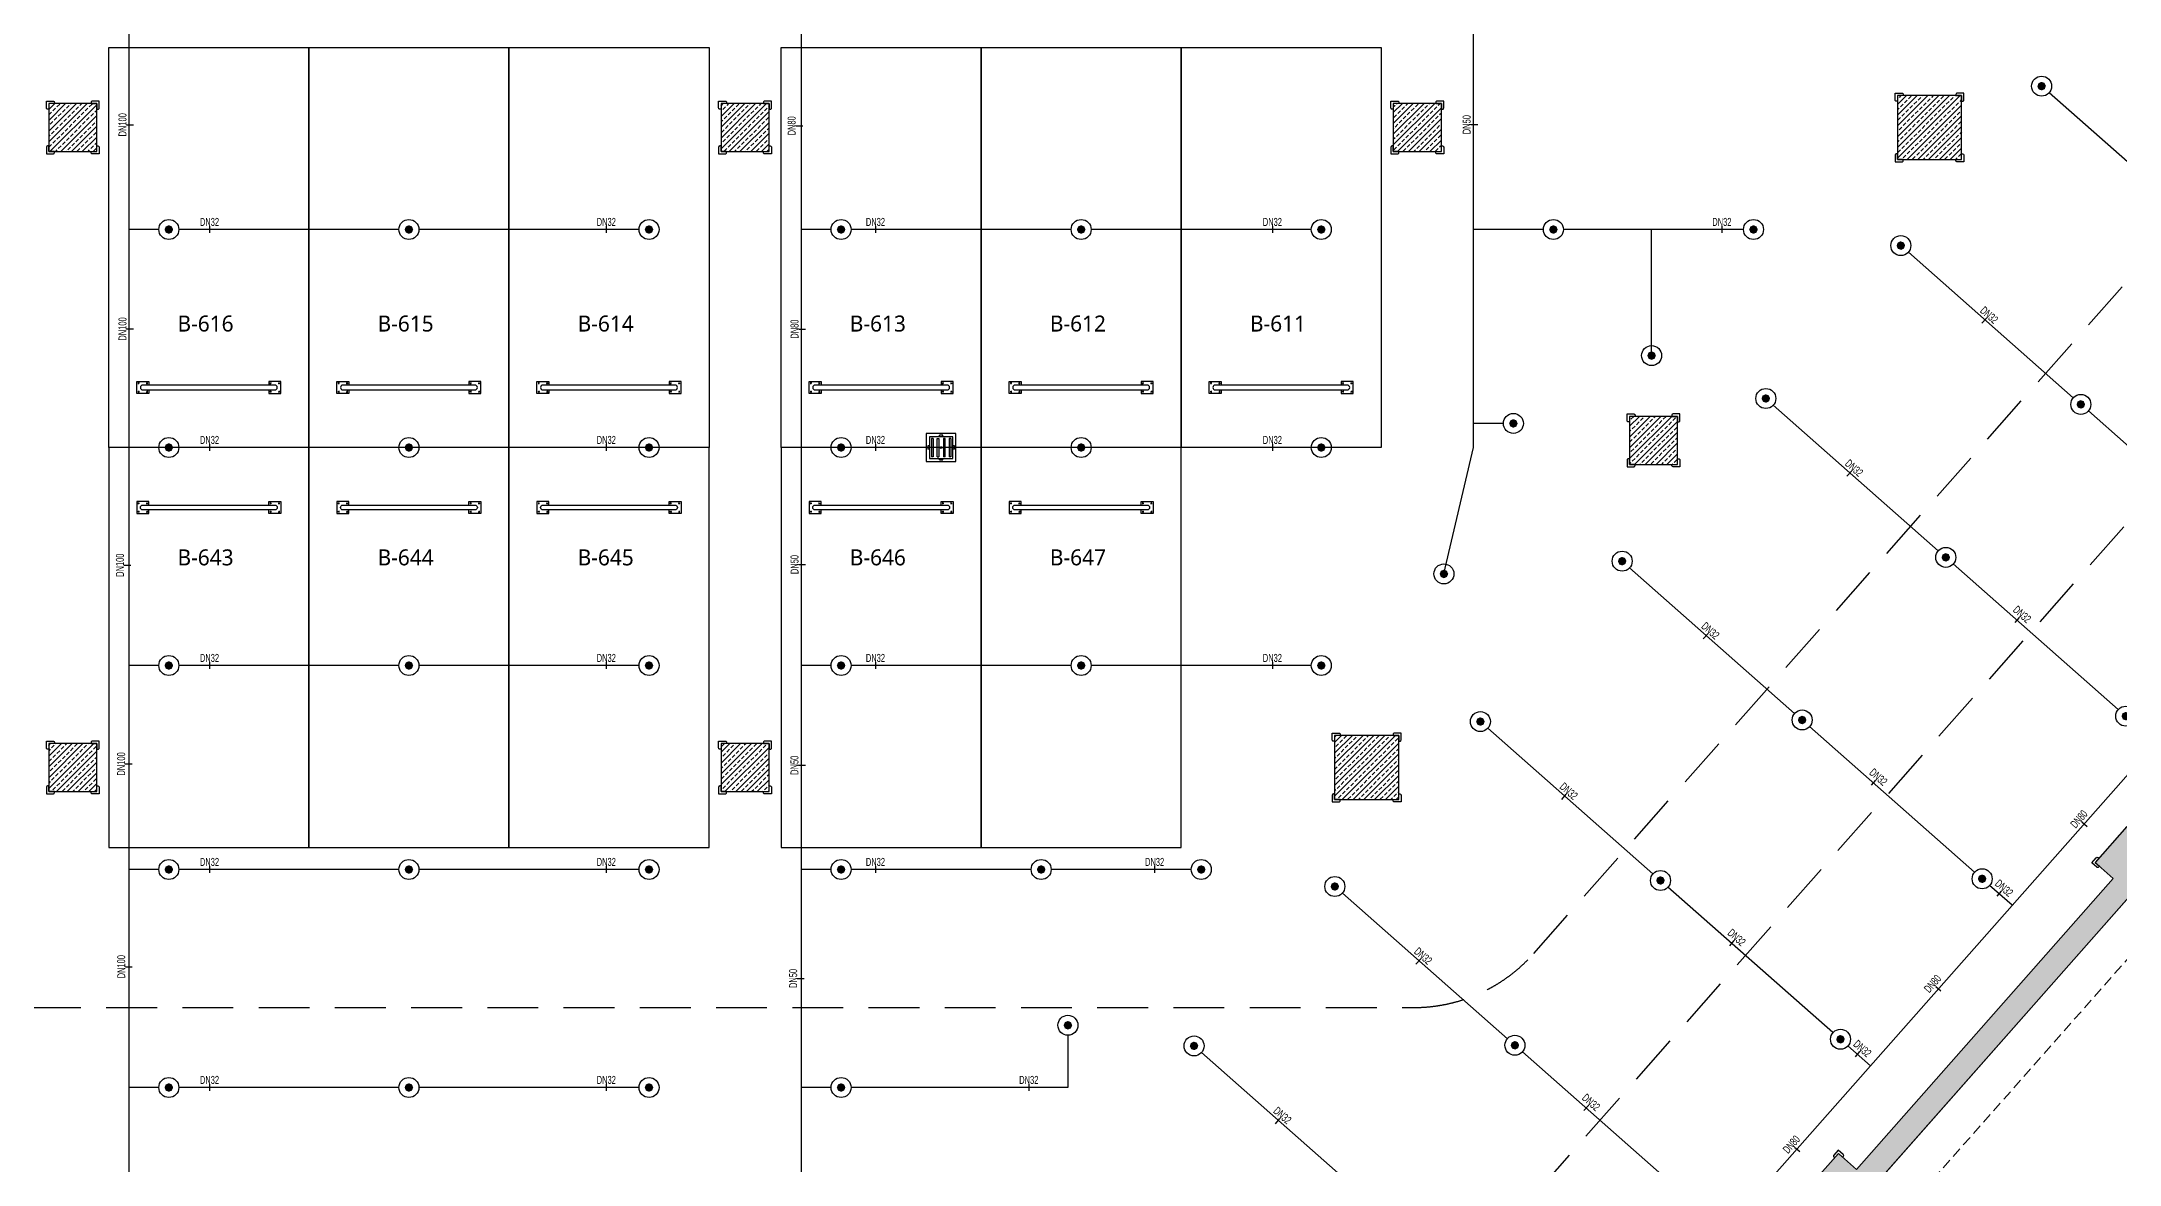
# Model space of a CAD drawing. Header units: millimetres. Extents: x -379292 to 1221486, y 92049 to 447512.
# Drawn here: x 368838 to 394800, y 123857 to 137894 of the extents above; entities that cross this region are included whole.
import ezdxf
from ezdxf.enums import TextEntityAlignment as Align
from ezdxf.lldxf.tags import DXFTag

# ---------------------------------------------------------------- set-up
doc = ezdxf.new("R2010")
doc.units = ezdxf.units.MM
doc.linetypes.add('HIDDEN', pattern=[9.525, 6.35, -3.175])
for name, color, linetype in [('-M-YNGN-BORUID', 7, 'Continuous'), ('-M-YNGN-BORUUZUN', 7, 'Continuous'), ('-M-YNGN-BORUYUK', 7, 'Continuous'), ('-M-YNGN-SPR-YUK', 7, 'Continuous'), ('-M-YNGN-ZON6-CAP-', 7, 'Continuous'), ('-M-YNGN-ZON6-SPR-', 7, 'Continuous'), ('04_RAIN INLET', 51, 'Continuous'), ('05_HATCH CONCRETE', 141, 'Continuous'), ('05_HATCH SOLID-2', 253, 'Continuous'), ('05_SYMBOL', 2, 'Continuous'), ('202-A-Y-MahalAd', 141, 'Continuous')]:
    doc.layers.add(name, color=color, linetype=linetype)
doc.layers.add('-M-YNGN-SPR-CAPCIZGI', color=188, linetype='Continuous', plot=False)
doc.layers.add('-M-YNGN-ZON6', color=2, linetype='SP', lineweight=30)
doc.layers.add('06_FORMWORK HIDDEN', color=252, linetype='HIDDEN2', lineweight=0)
doc.styles.add('CIZGI', font='tahoma.ttf', dxfattribs={"width": 0.8, "oblique": 20})
doc.styles.add('HCAD', font='HCAD.SHX', dxfattribs={"width": 0.8, "height": 0.2})
doc.styles.add('PIPESIZE', font='hcad.shx', dxfattribs={"width": 0.8})
doc.styles.add('SPR-NOT', font='romans.shx')
doc.styles.get("Standard").update_dxf_attribs({"font": 'segoeuil.ttf'})
tags = doc.linetypes.add('HIDDEN2', pattern=[0.1875, 0.125, -0.0625]).pattern_tags.tags
tags[6:7] = [DXFTag(74, 4), DXFTag(75, 0), DXFTag(340, '0'), DXFTag(46, 0.0), DXFTag(50, 0.0), DXFTag(44, 0.0), DXFTag(45, 0.0)]
tags[4:5] = [DXFTag(74, 4), DXFTag(75, 0), DXFTag(340, '0'), DXFTag(46, 0.0), DXFTag(50, 0.0), DXFTag(44, 0.0), DXFTag(45, 0.0)]
doc.linetypes.add('SP', pattern='A,2,-0.1,["SP",CIZGI,S=0.14,R=0.2,X=0,Y=-0.07],-0.255', length=2.355)
pattern_1 = [(225, (905000, -3e-07), (67.351921, -67.351921), []), (225, (904932.65, -3e-07), (67.351921, -67.351921), [47.625, -23.8125])]

# ---------------------------------------------------------------- blocks, each defined once
blk = doc.blocks.new('202_Vida')
at = {"color": 0, "linetype": 'ByBlock', "ltscale": 0.2}
for points in [[(1, 0), (-1, 0)], [(0, 1), (0, -1)]]:
    blk.add_lwpolyline(points, dxfattribs=at)
at = {"color": 0, "linetype": 'ByBlock'}
for radius in [0.42, 0.23, 0.155]:
    blk.add_circle((0, 0), radius, dxfattribs=at)
blk = doc.blocks.new('202_Stoper')
at = {"color": 0, "linetype": 'ByBlock'}
for points in [[(-750, -30), (-750, -75), (-900, -75), (-900, 75), (-750, 75), (-750, 30)], [(750, -30), (750, -75), (900, -75), (900, 75), (750, 75), (750, 30)]]:
    blk.add_lwpolyline(points, dxfattribs=at)
blk.add_lwpolyline([(825, -30, 1), (825, 30), (-825, 30, 1), (-825, -30)], format="xyb", close=True, dxfattribs=at)
at = {"color": 0, "linetype": 'ByBlock', "yscale": 10, "zscale": 10, "rotation": 180}
for p, xscale in [((-877, 53), -10), ((-772, 53), 10), ((772, 53), -10), ((877, 53), 10)]:
    blk.add_blockref('202_Vida', p, dxfattribs=dict(at, xscale=xscale))
at = {"color": 0, "linetype": 'ByBlock', "yscale": 10, "zscale": 10}
for p, xscale in [((-877, -52), 10), ((-772, -52), -10), ((772, -52), 10), ((877, -52), -10)]:
    blk.add_blockref('202_Vida', p, dxfattribs=dict(at, xscale=xscale))
blk = doc.blocks.new('202_Mahalblok')
at = {"color": 0, "linetype": 'ByBlock', "flags": 128}
blk.add_lwpolyline([(0, 0), (0, 5000), (2500, 5000), (2500, 0)], close=True, dxfattribs=at)
at = {"color": 252}
blk.add_blockref('202_Stoper', (1250, 750), dxfattribs=at)
at = {"color": 0, "linetype": 'ByBlock', "ltscale": 25}
blk.add_attdef('MAHALNO', text='', height=200, dxfattribs=at).set_placement((1209, 1390), align=Align.BOTTOM_CENTER)
blk = doc.blocks.new('202_Izgara')
at = {"color": 8, "ltscale": 25}
blk.add_circle((0, 0), 0.1, dxfattribs=at)
at = {"layer": '04_RAIN INLET', "color": 8}
for p, q in [((1.85, 1.75), (-1.85, 1.75)), ((-1.85, 1.75), (-1.85, -1.75)), ((1.45, 1.35), (-1.45, 1.35)), ((-1.45, 1.35), (-1.45, -1.35)), ((-1.2, 1.15), (-1.2, -1.15)), ((-1, 1.15), (-1.2, 1.15)), ((-1, 1.15), (-1, -1.15)), ((-0.5, -1.15), (-0.5, 1.15)), ((-0.5, 1.15), (-0.3, 1.15)), ((-0.3, 1.15), (-0.3, -1.15)), ((0.3, 1.15), (0.3, -1.15)), ((0.5, 1.15), (0.3, 1.15)), ((0.5, -1.15), (0.5, 1.15)), ((1, 1.15), (1, -1.15)), ((1.2, 1.15), (1, 1.15)), ((1.2, 1.15), (1.2, -1.15)), ((1.45, -1.35), (1.45, 1.35)), ((1.85, -1.75), (1.85, 1.75)), ((-1.85, -1.75), (1.85, -1.75)), ((-1.45, -1.35), (1.45, -1.35)), ((-1, -1.15), (-1.2, -1.15)), ((-0.5, -1.15), (-0.3, -1.15)), ((0.5, -1.15), (0.3, -1.15)), ((1.2, -1.15), (1, -1.15))]:
    blk.add_line(p, q, dxfattribs=at)
at = {"layer": '04_RAIN INLET', "color": 8, "ltscale": 50}
for p, q in [((-1.45, 0.2), (-1.65, 0.2)), ((0.2, 1.55), (-0.2, 1.55)), ((-0.2, 1.35), (-0.2, 1.55)), ((0.2, 1.35), (0.2, 1.55)), ((1.65, 0.2), (1.45, 0.2)), ((-1.45, -0.2), (-1.65, -0.2)), ((-0.2, -1.55), (-0.2, -1.35)), ((0.2, -1.55), (0.2, -1.35)), ((1.65, -0.2), (1.45, -0.2))]:
    blk.add_line(p, q, dxfattribs=at)
at = {"layer": '04_RAIN INLET', "color": 8, "ltscale": 50, "extrusion": (-2.89798e-21, 1.6744e-09, 1)}
for points in [[(-1.65, 0.2), (-1.65, -0.2)], [(1.65, -0.2), (1.65, 0.2)]]:
    blk.add_lwpolyline(points, dxfattribs=at)
at = {"layer": '04_RAIN INLET', "color": 8, "ltscale": 50, "extrusion": (-2.89798e-21, 1.6744e-09, 1), "elevation": 0}
blk.add_lwpolyline([(-0.2, -1.55), (0.2, -1.55)], dxfattribs=at)
blk = doc.blocks.new('bariyer')
at = {"color": 8, "ltscale": 25}
blk.add_lwpolyline([(0, -70), (15, -70, 0.414214), (30, -55), (30, 30), (-55, 30, 0.414214), (-70, 15), (-70, 0), (0, 0)], format="xyb", close=True, dxfattribs=at)
blk = doc.blocks.new('OtoParkBodrumKatMimari')
at = {"layer": '05_HATCH CONCRETE'}
h = blk.add_hatch(dxfattribs=at)
h.set_pattern_fill('ANSI33', color=8, scale=15, angle=180, style=0)
h.set_pattern_definition(pattern_1)
h.paths.add_polyline_path([(142600, 59700), (142800, 59700), (139870, 56381), (139645, 56579), (139248, 56130), (139473, 55931), (135668, 51620), (135443, 51819), (134848, 51144), (135073, 50945), (131506, 46904), (131281, 47103), (130884, 46653), (131109, 46455), (127899, 42818), (127674, 43017), (127277, 42567), (127502, 42369), (124481, 38946), (124256, 39145), (123859, 38695), (124084, 38496), (120848, 34830), (120623, 35029), (120028, 34354), (120253, 34155), (117433, 30962), (117209, 31160), (116812, 30710), (117036, 30512), (113992, 27063), (113767, 27262), (113370, 26812), (113595, 26613), (110386, 22977), (110161, 23176), (109764, 22726), (109989, 22527), (106786, 18899), (106561, 19097), (105965, 18422), (106190, 18224), (103361, 15019), (103136, 15217), (102739, 14767), (102964, 14569), (99777, 10958), (99552, 11156), (99155, 10707), (99380, 10508), (96303, 7022), (96078, 7220), (95615, 6696), (95840, 6497), (93887, 4285), (93662, 4484), (93265, 4034), (93490, 3836), (90240, 153), (90240, 300), (89640, 300), (89640, 0), (88400, 0), (88400, 300), (87800, 300), (87800, 0), (80000, 0), (80000, 300), (79400, 300), (79400, 0), (71600, 0), (71600, 300), (71000, 300), (71000, -300), (90240, -300), (143200, 59700), (143200, 67400), (142600, 67400), (142600, 66800), (142900, 66800), (142900, 64150), (142600, 64150), (142600, 63550), (142900, 63550), (142900, 60300), (142600, 60300)])
h = blk.add_hatch(dxfattribs=at)
h.set_pattern_fill('ANSI33', color=8, scale=15, angle=180, style=0)
h.set_pattern_definition(pattern_1)
h.paths.add_polyline_path([(111700, 36400), (110900, 36400), (110900, 35600), (111700, 35600)])
h = blk.add_hatch(dxfattribs=at)
h.set_pattern_fill('ANSI33', color=8, scale=15, angle=180, style=0)
h.set_pattern_definition(pattern_1)
h.paths.add_polyline_path([(88400, 36300), (87800, 36300), (87800, 35700), (88400, 35700)])
h = blk.add_hatch(dxfattribs=at)
h.set_pattern_fill('ANSI33', color=8, scale=15, angle=180, style=0)
h.set_pattern_definition(pattern_1)
h.paths.add_polyline_path([(96800, 36300), (96200, 36300), (96200, 35700), (96800, 35700)])
h = blk.add_hatch(dxfattribs=at)
h.set_pattern_fill('ANSI33', color=8, scale=15, angle=180, style=0)
h.set_pattern_definition(pattern_1)
h.paths.add_polyline_path([(105200, 36300), (104600, 36300), (104600, 35700), (105200, 35700)])
h = blk.add_hatch(dxfattribs=at)
h.set_pattern_fill('ANSI33', color=8, scale=15, angle=180, style=0)
h.set_pattern_definition(pattern_1)
h.paths.add_polyline_path([(108150, 32390), (107550, 32390), (107550, 31790), (108150, 31790)])
h = blk.add_hatch(dxfattribs=at)
h.set_pattern_fill('ANSI33', color=8, scale=15, angle=180, style=0)
h.set_pattern_definition(pattern_1)
h.paths.add_polyline_path([(88400, 28300), (87800, 28300), (87800, 27700), (88400, 27700)])
h = blk.add_hatch(dxfattribs=at)
h.set_pattern_fill('ANSI33', color=8, scale=15, angle=180, style=0)
h.set_pattern_definition(pattern_1)
h.paths.add_polyline_path([(96800, 28300), (96200, 28300), (96200, 27700), (96800, 27700)])
h = blk.add_hatch(dxfattribs=at)
h.set_pattern_fill('ANSI33', color=8, scale=15, angle=180, style=0)
h.set_pattern_definition(pattern_1)
h.paths.add_polyline_path([(104667, 28400), (103867, 28400), (103867, 27600), (104667, 27600)])
at = {"color": 5}
for points in [[(113767, 27262), (113370, 26812), (113595, 26613), (110386, 22977), (110161, 23176), (109764, 22726), (109989, 22527), (106786, 18899), (106561, 19097), (105965, 18422), (106190, 18224), (103361, 15019), (103136, 15217), (102739, 14767), (102964, 14569), (99777, 10958), (99552, 11156), (99155, 10707), (99380, 10508), (96303, 7022)], [(71000, -300), (90240, -300), (143200, 59700)]]:
    blk.add_lwpolyline(points, dxfattribs=at)
for points in [[(111700, 36400), (110900, 36400), (110900, 35600), (111700, 35600)], [(88400, 36300), (87800, 36300), (87800, 35700), (88400, 35700)], [(96800, 36300), (96200, 36300), (96200, 35700), (96800, 35700)], [(105200, 36300), (104600, 36300), (104600, 35700), (105200, 35700)], [(108150, 32390), (107550, 32390), (107550, 31790), (108150, 31790)], [(88400, 28300), (87800, 28300), (87800, 27700), (88400, 27700)], [(96800, 28300), (96200, 28300), (96200, 27700), (96800, 27700)], [(104667, 28400), (103867, 28400), (103867, 27600), (104667, 27600)]]:
    blk.add_lwpolyline(points, close=True, dxfattribs=at)
at = {"layer": '05_HATCH SOLID-2', "color": 251, "ltscale": 25}
blk.add_lwpolyline([(150500, -8770), (150500, 187430), (4700, 187430), (4700, 177600), (135600, 177600), (135600, 144600), (143200, 144600), (143200, 59700), (90240, -300), (70300, -300), (63119, 5881)], dxfattribs=at)
at = {"layer": '05_SYMBOL', "color": 252, "linetype": 'HIDDEN', "ltscale": 100}
blk.add_lwpolyline([(132000, 51725), (93143, 7677)], dxfattribs=at)
blk.add_lwpolyline([(48161, 25484, 0.179563), (49466, 25000), (104855, 25000, 0.215217), (106355, 25677), (115176, 35677, 0.645796), (113676, 39000), (37847, 39000, 0.695543), (36543, 35484), (48161, 25484)], format="xyb", dxfattribs=at)
at = {"layer": '06_FORMWORK HIDDEN', "linetype": 'HIDDEN', "ltscale": 20}
blk.add_line((143700, 59511), (90466, -800), dxfattribs=at)
at = {"layer": '04_RAIN INLET', "xscale": 100, "yscale": 100, "zscale": 100, "rotation": 359.9999999845318}
blk.add_blockref('202_Izgara', (98950, 32000), dxfattribs=at)
at = {"layer": '05_SYMBOL', "color": 8, "xscale": -1}
for p in [(110900, 36400), (87800, 36300), (96200, 36300), (104600, 36300), (107550, 32390), (87800, 28300), (96200, 28300), (103867, 28400)]:
    blk.add_blockref('bariyer', p, dxfattribs=at)
at = {"layer": '05_SYMBOL', "color": 8}
for p in [(111700, 36400), (88400, 36300), (96800, 36300), (105200, 36300), (108150, 32390), (88400, 28300), (96800, 28300), (104667, 28400)]:
    blk.add_blockref('bariyer', p, dxfattribs=at)
for p, rotation in [((87800, 35700), 180), ((96200, 35700), 180), ((104600, 35700), 180), ((110900, 35600), 180), ((107550, 31790), 180), ((87800, 27700), 180), ((96200, 27700), 180), ((103867, 27600), 180), ((110161, 23176), 48.56632516036355)]:
    blk.add_blockref('bariyer', p, dxfattribs=dict(at, rotation=rotation))
at = {"layer": '05_SYMBOL', "color": 8, "xscale": -1}
for p, rotation in [((88400, 35700), 180), ((96800, 35700), 180), ((105200, 35700), 180), ((111700, 35600), 180), ((108150, 31790), 180), ((88400, 27700), 180), ((96800, 27700), 180), ((104667, 27600), 180), ((113370, 26812), 48.56632529242532)]:
    blk.add_blockref('bariyer', p, dxfattribs=dict(at, rotation=rotation))
at = {"layer": '202-A-Y-MahalAd', "color": 8, "ltscale": 25}
for p, values in [((88550, 32000), {'MAHALNO': 'B-616'}), ((91050, 32000), {'MAHALNO': 'B-615'}), ((93550, 32000), {'MAHALNO': 'B-614'}), ((96950, 32000), {'MAHALNO': 'B-613'}), ((99450, 32000), {'MAHALNO': 'B-612'}), ((101950, 32000), {'MAHALNO': 'B-611'})]:
    blk.add_blockref('202_Mahalblok', p, dxfattribs=at).add_auto_attribs(values)
ref = blk.add_blockref('202_Mahalblok', (88550, 32000), dxfattribs=dict(at, xscale=-1, rotation=180))
ref.add_attrib('MAHALNO', 'B-643', dxfattribs={"layer": '0', "color": 0, "linetype": 'ByBlock', "ltscale": 25, "height": 200}).set_placement((89759, 30467), align=Align.BOTTOM_CENTER)
ref = blk.add_blockref('202_Mahalblok', (91050, 32000), dxfattribs=dict(at, xscale=-1, rotation=180))
ref.add_attrib('MAHALNO', 'B-644', dxfattribs={"layer": '0', "color": 0, "linetype": 'ByBlock', "ltscale": 25, "height": 200}).set_placement((92259, 30467), align=Align.BOTTOM_CENTER)
ref = blk.add_blockref('202_Mahalblok', (93550, 32000), dxfattribs=dict(at, xscale=-1, rotation=180))
ref.add_attrib('MAHALNO', 'B-645', dxfattribs={"layer": '0', "color": 0, "linetype": 'ByBlock', "ltscale": 25, "height": 200}).set_placement((94759, 30467), align=Align.BOTTOM_CENTER)
ref = blk.add_blockref('202_Mahalblok', (96950, 32000), dxfattribs=dict(at, xscale=-1, rotation=180))
ref.add_attrib('MAHALNO', 'B-646', dxfattribs={"layer": '0', "color": 0, "linetype": 'ByBlock', "ltscale": 25, "height": 200}).set_placement((98159, 30467), align=Align.BOTTOM_CENTER)
ref = blk.add_blockref('202_Mahalblok', (99450, 32000), dxfattribs=dict(at, xscale=-1, rotation=180))
ref.add_attrib('MAHALNO', 'B-647', dxfattribs={"layer": '0', "color": 0, "linetype": 'ByBlock', "ltscale": 25, "height": 200}).set_placement((100659, 30467), align=Align.BOTTOM_CENTER)
blk = doc.blocks.new('SP-C-UP-12')
at = {"ltscale": 10}
blk.add_line((0, 0), (0, 0), dxfattribs=at)
at = {"color": 1, "linetype": 'Continuous'}
blk.add_circle((0, 0), 12.5, dxfattribs=at)
at = {"ltscale": 10}
for points in [[(-5.4, 0), (-3.8, 3.8), (-3.8, -3.8), (0, 5.4)], [(-3.8, -3.8), (0, 5.4), (0, -5.4), (3.8, 3.8)], [(0, -5.4), (3.8, 3.8), (3.8, -3.8), (5.4, 0)]]:
    blk.add_solid(points, dxfattribs=at)
at = {"layer": '-M-YNGN-SPR-YUK', "style": 'SPR-NOT', "width": 0.5, "flags": 9}
for tag, p in [('YUK', (0, 17.8)), ('CAP', (0, 14.4)), ('TIP', (0.2, 10.8))]:
    blk.add_attdef(tag, text='', height=2.5, dxfattribs=at).set_placement(p, align=Align.MIDDLE_CENTER)
blk = doc.blocks.new('SPRKL100')
at = {"layer": '-M-YNGN-SPR-CAPCIZGI'}
blk.add_line((0, 0.43), (0, -0.43), dxfattribs=at)
at = {"layer": '-M-YNGN-BORUID', "color": 0, "style": 'HCAD', "width": 0.8, "flags": 1}
blk.add_attdef('DIC', text='', height=0.4, dxfattribs=at).set_placement((0, -1.69), align=Align.CENTER)
at = {"layer": '-M-YNGN-BORUUZUN', "color": 0, "style": 'HCAD', "width": 0.7}
blk.add_attdef('BOY', text='', height=0.8, dxfattribs=at).set_placement((0, -1.08), align=Align.CENTER)
at = {"layer": '-M-YNGN-BORUYUK', "color": 6, "style": 'PIPESIZE', "width": 0.8}
blk.add_attdef('YUK', text='', height=0.5, dxfattribs=at).set_placement((0, 1.87), align=Align.CENTER)
at = {"color": 0, "style": 'PIPESIZE', "width": 0.7}
blk.add_attdef('CAP', text='', height=1, dxfattribs=at).set_placement((0, 0.45), align=Align.CENTER)
blk = doc.blocks.new('A$C69E8D8A3')
at = {"layer": '-M-YNGN-ZON6', "ltscale": 500}
for p, q in [((634, 6524.4), (634, 1991.9)), ((1474, 3064.4), (1474, 6524.4)), ((239.6, 330.9), (4953.7, 5671.8)), ((-206, 3591.9), (-206, 3336.9)), ((2399.6, 3325.9), (2193.4, 3507.9)), ((-168.5, 3336.9), (-206, 3336.9)), ((-206, 3336.9), (-206, 330.9)), ((131.5, 3336.9), (-143.5, 3336.9)), ((431.5, 3336.9), (156.5, 3336.9)), ((671.5, 3336.9), (634, 3336.9)), ((971.5, 3336.9), (696.5, 3336.9)), ((1271.5, 3336.9), (996.5, 3336.9)), ((1561.5, 3336.9), (1474, 3336.9)), ((1811.5, 3336.9), (1586.5, 3336.9)), ((1696.7, 3179.3), (1696.7, 3336.9)), ((2223.6, 3126.6), (2017.5, 3308.6)), ((2054.9, 2935.4), (1848.7, 3117.4)), ((1511.5, 3094.5), (1474, 3094.5)), ((2448.6, 2928.1), (2242.4, 3110.1)), ((-168.5, 3064.4), (-206, 3064.4)), ((131.5, 3064.4), (-143.5, 3064.4)), ((431.5, 3064.4), (156.5, 3064.4)), ((671.5, 3064.4), (634, 3064.4)), ((971.5, 3064.4), (696.5, 3064.4)), ((1271.5, 3064.4), (996.5, 3064.4)), ((1437.2, 2906.4), (1474, 3064.4)), ((1875.4, 2732.1), (1669.2, 2914)), ((2279.8, 2736.9), (2073.6, 2918.9)), ((-168.5, 2791.9), (-206, 2791.9)), ((131.5, 2791.9), (-143.5, 2791.9)), ((431.5, 2791.9), (156.5, 2791.9)), ((671.5, 2791.9), (634, 2791.9)), ((971.5, 2791.9), (696.5, 2791.9)), ((1271.5, 2791.9), (996.5, 2791.9)), ((1698.4, 2531.5), (1492.2, 2713.5)), ((2100.3, 2533.5), (1894.1, 2715.5)), ((-168.5, 2536.9), (-206, 2536.9)), ((131.5, 2536.9), (-143.5, 2536.9)), ((431.5, 2536.9), (156.5, 2536.9)), ((671.5, 2536.9), (634, 2536.9)), ((921.5, 2536.9), (696.5, 2536.9)), ((1121.5, 2536.9), (946.5, 2536.9)), ((1516.5, 2325.4), (1310.3, 2507.4)), ((1923.3, 2333), (1717.1, 2515)), ((2147.2, 2492.2), (2119.1, 2517)), ((967.4, 2329.7), (967.4, 2264.4)), ((1970.2, 2291.6), (1942, 2316.4)), ((1340.6, 2126.1), (1134.4, 2308.1)), ((1741.4, 2126.9), (1535.2, 2308.9)), ((-168.5, 2264.4), (-206, 2264.4)), ((131.5, 2264.4), (-143.5, 2264.4)), ((431.5, 2264.4), (156.5, 2264.4)), ((671.5, 2264.4), (634, 2264.4)), ((967.4, 2264.4), (696.5, 2264.4))]:
    blk.add_line(p, q, dxfattribs=at)
at = {"layer": '-M-YNGN-ZON6-CAP-'}
ref = blk.add_blockref('SPRKL100', (-204.4, 3467.8), dxfattribs=dict(at, xscale=10.00000000000001, yscale=10.00000000000001, zscale=10.00000000000001, rotation=90))
ref.add_attrib('CAP', 'DN100', dxfattribs={"layer": '0', "color": 0, "height": 10, "rotation": 90, "style": 'PIPESIZE', "width": 0.7}).set_placement((-208.9, 3467.8), align=Align.CENTER)
ref = blk.add_blockref('SPRKL100', (1475.1, 3468), dxfattribs=dict(at, xscale=10.00000000000001, yscale=10.00000000000001, zscale=10.00000000000001, rotation=90))
ref.add_attrib('CAP', 'DN50', dxfattribs={"layer": '0', "color": 0, "height": 10, "rotation": 90, "style": 'PIPESIZE', "width": 0.7}).set_placement((1470.6, 3468), align=Align.CENTER)
ref = blk.add_blockref('SPRKL100', (631.7, 3466.5), dxfattribs=dict(at, xscale=10.00000000000001, yscale=10.00000000000001, zscale=10.00000000000001, rotation=90))
ref.add_attrib('CAP', 'DN80', dxfattribs={"layer": '0', "color": 0, "height": 10, "rotation": 90, "style": 'PIPESIZE', "width": 0.7}).set_placement((627.2, 3466.5), align=Align.CENTER)
ref = blk.add_blockref('SPRKL100', (-105.2, 3336.9), dxfattribs=dict(at, xscale=10, yscale=10, zscale=10))
ref.add_attrib('CAP', 'DN32', dxfattribs={"layer": '0', "color": 0, "height": 10, "style": 'PIPESIZE', "width": 0.7}).set_placement((-105.2, 3341.4), align=Align.CENTER)
ref = blk.add_blockref('SPRKL100', (390.6, 3336.9), dxfattribs=dict(at, xscale=10, yscale=10, zscale=10))
ref.add_attrib('CAP', 'DN32', dxfattribs={"layer": '0', "color": 0, "height": 10, "style": 'PIPESIZE', "width": 0.7}).set_placement((390.6, 3341.4), align=Align.CENTER)
ref = blk.add_blockref('SPRKL100', (726.9, 3336.9), dxfattribs=dict(at, xscale=10, yscale=10, zscale=10))
ref.add_attrib('CAP', 'DN32', dxfattribs={"layer": '0', "color": 0, "height": 10, "style": 'PIPESIZE', "width": 0.7}).set_placement((726.9, 3341.4), align=Align.CENTER)
ref = blk.add_blockref('SPRKL100', (1222.9, 3336.9), dxfattribs=dict(at, xscale=10, yscale=10, zscale=10))
ref.add_attrib('CAP', 'DN32', dxfattribs={"layer": '0', "color": 0, "height": 10, "style": 'PIPESIZE', "width": 0.7}).set_placement((1222.9, 3341.4), align=Align.CENTER)
ref = blk.add_blockref('SPRKL100', (1784.5, 3336.9), dxfattribs=dict(at, xscale=10, yscale=10, zscale=10))
ref.add_attrib('CAP', 'DN32', dxfattribs={"layer": '0', "color": 0, "height": 10, "style": 'PIPESIZE', "width": 0.7}).set_placement((1784.5, 3341.4), align=Align.CENTER)
ref = blk.add_blockref('SPRKL100', (-204.4, 3212.6), dxfattribs=dict(at, xscale=10.00000000000001, yscale=10.00000000000001, zscale=10.00000000000001, rotation=90))
ref.add_attrib('CAP', 'DN100', dxfattribs={"layer": '0', "color": 0, "height": 10, "rotation": 90, "style": 'PIPESIZE', "width": 0.7}).set_placement((-208.9, 3212.6), align=Align.CENTER)
ref = blk.add_blockref('SPRKL100', (635.3, 3212.4), dxfattribs=dict(at, xscale=10.00000000000001, yscale=10.00000000000001, zscale=10.00000000000001, rotation=90))
ref.add_attrib('CAP', 'DN80', dxfattribs={"layer": '0', "color": 0, "height": 10, "rotation": 90, "style": 'PIPESIZE', "width": 0.7}).set_placement((630.8, 3212.4), align=Align.CENTER)
ref = blk.add_blockref('SPRKL100', (2112.2, 3222.9), dxfattribs=dict(at, xscale=10, yscale=10, zscale=10, rotation=318.5663252255652))
ref.add_attrib('CAP', 'DN32', dxfattribs={"layer": '0', "color": 0, "height": 10, "rotation": 318.5663, "style": 'PIPESIZE', "width": 0.7}).set_placement((2115.2, 3226.3), align=Align.CENTER)
ref = blk.add_blockref('SPRKL100', (-105.2, 3064.4), dxfattribs=dict(at, xscale=10, yscale=10, zscale=10))
ref.add_attrib('CAP', 'DN32', dxfattribs={"layer": '0', "color": 0, "height": 10, "style": 'PIPESIZE', "width": 0.7}).set_placement((-105.2, 3068.9), align=Align.CENTER)
ref = blk.add_blockref('SPRKL100', (390.6, 3064.4), dxfattribs=dict(at, xscale=10, yscale=10, zscale=10))
ref.add_attrib('CAP', 'DN32', dxfattribs={"layer": '0', "color": 0, "height": 10, "style": 'PIPESIZE', "width": 0.7}).set_placement((390.6, 3068.9), align=Align.CENTER)
ref = blk.add_blockref('SPRKL100', (726.9, 3064.4), dxfattribs=dict(at, xscale=10, yscale=10, zscale=10))
ref.add_attrib('CAP', 'DN32', dxfattribs={"layer": '0', "color": 0, "height": 10, "style": 'PIPESIZE', "width": 0.7}).set_placement((726.9, 3068.9), align=Align.CENTER)
ref = blk.add_blockref('SPRKL100', (1222.9, 3064.4), dxfattribs=dict(at, xscale=10, yscale=10, zscale=10))
ref.add_attrib('CAP', 'DN32', dxfattribs={"layer": '0', "color": 0, "height": 10, "style": 'PIPESIZE', "width": 0.7}).set_placement((1222.9, 3068.9), align=Align.CENTER)
ref = blk.add_blockref('SPRKL100', (1943.5, 3031.7), dxfattribs=dict(at, xscale=10, yscale=10, zscale=10, rotation=318.5663252255652))
ref.add_attrib('CAP', 'DN32', dxfattribs={"layer": '0', "color": 0, "height": 10, "rotation": 318.5663, "style": 'PIPESIZE', "width": 0.7}).set_placement((1946.4, 3035.1), align=Align.CENTER)
ref = blk.add_blockref('SPRKL100', (1943.5, 3031.7), dxfattribs=dict(at, xscale=10, yscale=10, zscale=10, rotation=318.5663252255652))
ref.add_attrib('CAP', 'DN32', dxfattribs={"layer": '0', "color": 0, "height": 10, "rotation": 318.5663, "style": 'PIPESIZE', "width": 0.7}).set_placement((1946.4, 3035.1), align=Align.CENTER)
ref = blk.add_blockref('SPRKL100', (-207.6, 2917.3), dxfattribs=dict(at, xscale=10.00000000000001, yscale=10.00000000000001, zscale=10.00000000000001, rotation=90))
ref.add_attrib('CAP', 'DN100', dxfattribs={"layer": '0', "color": 0, "height": 10, "rotation": 90, "style": 'PIPESIZE', "width": 0.7}).set_placement((-212.1, 2917.3), align=Align.CENTER)
ref = blk.add_blockref('SPRKL100', (635.3, 2918.1), dxfattribs=dict(at, xscale=10.00000000000001, yscale=10.00000000000001, zscale=10.00000000000001, rotation=90))
ref.add_attrib('CAP', 'DN50', dxfattribs={"layer": '0', "color": 0, "height": 10, "rotation": 90, "style": 'PIPESIZE', "width": 0.7}).set_placement((630.8, 2918.1), align=Align.CENTER)
ref = blk.add_blockref('SPRKL100', (2153.3, 2848.8), dxfattribs=dict(at, xscale=10, yscale=10, zscale=10, rotation=318.5663252255652))
ref.add_attrib('CAP', 'DN32', dxfattribs={"layer": '0', "color": 0, "height": 10, "rotation": 318.5663, "style": 'PIPESIZE', "width": 0.7}).set_placement((2156.3, 2852.2), align=Align.CENTER)
ref = blk.add_blockref('SPRKL100', (2153.3, 2848.8), dxfattribs=dict(at, xscale=10, yscale=10, zscale=10, rotation=318.5663252255652))
ref.add_attrib('CAP', 'DN32', dxfattribs={"layer": '0', "color": 0, "height": 10, "rotation": 318.5663, "style": 'PIPESIZE', "width": 0.7}).set_placement((2156.3, 2852.2), align=Align.CENTER)
ref = blk.add_blockref('SPRKL100', (1764, 2828.4), dxfattribs=dict(at, xscale=10, yscale=10, zscale=10, rotation=318.5663252255652))
ref.add_attrib('CAP', 'DN32', dxfattribs={"layer": '0', "color": 0, "height": 10, "rotation": 318.5663, "style": 'PIPESIZE', "width": 0.7}).set_placement((1766.9, 2831.7), align=Align.CENTER)
ref = blk.add_blockref('SPRKL100', (-105.2, 2791.9), dxfattribs=dict(at, xscale=10, yscale=10, zscale=10))
ref.add_attrib('CAP', 'DN32', dxfattribs={"layer": '0', "color": 0, "height": 10, "style": 'PIPESIZE', "width": 0.7}).set_placement((-105.2, 2796.4), align=Align.CENTER)
ref = blk.add_blockref('SPRKL100', (390.6, 2791.9), dxfattribs=dict(at, xscale=10, yscale=10, zscale=10))
ref.add_attrib('CAP', 'DN32', dxfattribs={"layer": '0', "color": 0, "height": 10, "style": 'PIPESIZE', "width": 0.7}).set_placement((390.6, 2796.4), align=Align.CENTER)
ref = blk.add_blockref('SPRKL100', (726.9, 2791.9), dxfattribs=dict(at, xscale=10, yscale=10, zscale=10))
ref.add_attrib('CAP', 'DN32', dxfattribs={"layer": '0', "color": 0, "height": 10, "style": 'PIPESIZE', "width": 0.7}).set_placement((726.9, 2796.4), align=Align.CENTER)
ref = blk.add_blockref('SPRKL100', (1222.9, 2791.9), dxfattribs=dict(at, xscale=10, yscale=10, zscale=10))
ref.add_attrib('CAP', 'DN32', dxfattribs={"layer": '0', "color": 0, "height": 10, "style": 'PIPESIZE', "width": 0.7}).set_placement((1222.9, 2796.4), align=Align.CENTER)
ref = blk.add_blockref('SPRKL100', (-206.1, 2668.9), dxfattribs=dict(at, xscale=10.00000000000001, yscale=10.00000000000001, zscale=10.00000000000001, rotation=90))
ref.add_attrib('CAP', 'DN100', dxfattribs={"layer": '0', "color": 0, "height": 10, "rotation": 90, "style": 'PIPESIZE', "width": 0.7}).set_placement((-210.6, 2668.9), align=Align.CENTER)
ref = blk.add_blockref('SPRKL100', (635.2, 2667.2), dxfattribs=dict(at, xscale=10.00000000000001, yscale=10.00000000000001, zscale=10.00000000000001, rotation=90))
ref.add_attrib('CAP', 'DN50', dxfattribs={"layer": '0', "color": 0, "height": 10, "rotation": 90, "style": 'PIPESIZE', "width": 0.7}).set_placement((630.7, 2667.2), align=Align.CENTER)
ref = blk.add_blockref('SPRKL100', (1973.8, 2645.5), dxfattribs=dict(at, xscale=10, yscale=10, zscale=10, rotation=318.5663252255652))
ref.add_attrib('CAP', 'DN32', dxfattribs={"layer": '0', "color": 0, "height": 10, "rotation": 318.5663, "style": 'PIPESIZE', "width": 0.7}).set_placement((1976.8, 2648.8), align=Align.CENTER)
ref = blk.add_blockref('SPRKL100', (1586.9, 2627.8), dxfattribs=dict(at, xscale=10, yscale=10, zscale=10, rotation=318.5663252255652))
ref.add_attrib('CAP', 'DN32', dxfattribs={"layer": '0', "color": 0, "height": 10, "rotation": 318.5663, "style": 'PIPESIZE', "width": 0.7}).set_placement((1589.9, 2631.2), align=Align.CENTER)
ref = blk.add_blockref('SPRKL100', (2237.7, 2593.7), dxfattribs=dict(at, xscale=10, yscale=10, zscale=10, rotation=48.57966781334417))
ref.add_attrib('CAP', 'DN80', dxfattribs={"layer": '0', "color": 0, "height": 10, "rotation": 48.5797, "style": 'PIPESIZE', "width": 0.7}).set_placement((2234.4, 2596.7), align=Align.CENTER)
ref = blk.add_blockref('SPRKL100', (-105.2, 2536.9), dxfattribs=dict(at, xscale=10, yscale=10, zscale=10))
ref.add_attrib('CAP', 'DN32', dxfattribs={"layer": '0', "color": 0, "height": 10, "style": 'PIPESIZE', "width": 0.7}).set_placement((-105.2, 2541.4), align=Align.CENTER)
ref = blk.add_blockref('SPRKL100', (390.6, 2536.9), dxfattribs=dict(at, xscale=10, yscale=10, zscale=10))
ref.add_attrib('CAP', 'DN32', dxfattribs={"layer": '0', "color": 0, "height": 10, "style": 'PIPESIZE', "width": 0.7}).set_placement((390.6, 2541.4), align=Align.CENTER)
ref = blk.add_blockref('SPRKL100', (726.9, 2536.9), dxfattribs=dict(at, xscale=10, yscale=10, zscale=10))
ref.add_attrib('CAP', 'DN32', dxfattribs={"layer": '0', "color": 0, "height": 10, "style": 'PIPESIZE', "width": 0.7}).set_placement((726.9, 2541.4), align=Align.CENTER)
ref = blk.add_blockref('SPRKL100', (1075.7, 2536.9), dxfattribs=dict(at, xscale=10, yscale=10, zscale=10))
ref.add_attrib('CAP', 'DN32', dxfattribs={"layer": '0', "color": 0, "height": 10, "style": 'PIPESIZE', "width": 0.7}).set_placement((1075.7, 2541.4), align=Align.CENTER)
ref = blk.add_blockref('SPRKL100', (2130.8, 2506.6), dxfattribs=dict(at, xscale=10, yscale=10, zscale=10, rotation=318.5663252255652))
ref.add_attrib('CAP', 'DN32', dxfattribs={"layer": '0', "color": 0, "height": 10, "rotation": 318.5663, "style": 'PIPESIZE', "width": 0.7}).set_placement((2133.8, 2510), align=Align.CENTER)
ref = blk.add_blockref('SPRKL100', (1796.8, 2444.9), dxfattribs=dict(at, xscale=10, yscale=10, zscale=10, rotation=318.5663252255652))
ref.add_attrib('CAP', 'DN32', dxfattribs={"layer": '0', "color": 0, "height": 10, "rotation": 318.5663, "style": 'PIPESIZE', "width": 0.7}).set_placement((1799.7, 2448.3), align=Align.CENTER)
ref = blk.add_blockref('SPRKL100', (-206, 2415.4), dxfattribs=dict(at, xscale=10.00000000000001, yscale=10.00000000000001, zscale=10.00000000000001, rotation=90))
ref.add_attrib('CAP', 'DN100', dxfattribs={"layer": '0', "color": 0, "height": 10, "rotation": 90, "style": 'PIPESIZE', "width": 0.7}).set_placement((-210.5, 2415.4), align=Align.CENTER)
ref = blk.add_blockref('SPRKL100', (1405.1, 2421.7), dxfattribs=dict(at, xscale=10, yscale=10, zscale=10, rotation=318.5663252255652))
ref.add_attrib('CAP', 'DN32', dxfattribs={"layer": '0', "color": 0, "height": 10, "rotation": 318.5663, "style": 'PIPESIZE', "width": 0.7}).set_placement((1408, 2425.1), align=Align.CENTER)
ref = blk.add_blockref('SPRKL100', (633.6, 2400.7), dxfattribs=dict(at, xscale=10.00000000000001, yscale=10.00000000000001, zscale=10.00000000000001, rotation=90))
ref.add_attrib('CAP', 'DN50', dxfattribs={"layer": '0', "color": 0, "height": 10, "rotation": 90, "style": 'PIPESIZE', "width": 0.7}).set_placement((629.1, 2400.7), align=Align.CENTER)
ref = blk.add_blockref('SPRKL100', (2054.9, 2387.9), dxfattribs=dict(at, xscale=10, yscale=10, zscale=10, rotation=48.57966781334417))
ref.add_attrib('CAP', 'DN80', dxfattribs={"layer": '0', "color": 0, "height": 10, "rotation": 48.5797, "style": 'PIPESIZE', "width": 0.7}).set_placement((2051.5, 2390.9), align=Align.CENTER)
ref = blk.add_blockref('SPRKL100', (1953.8, 2306.1), dxfattribs=dict(at, xscale=10, yscale=10, zscale=10, rotation=318.5663252255652))
ref.add_attrib('CAP', 'DN32', dxfattribs={"layer": '0', "color": 0, "height": 10, "rotation": 318.5663, "style": 'PIPESIZE', "width": 0.7}).set_placement((1956.8, 2309.4), align=Align.CENTER)
ref = blk.add_blockref('SPRKL100', (-105.2, 2264.4), dxfattribs=dict(at, xscale=10, yscale=10, zscale=10))
ref.add_attrib('CAP', 'DN32', dxfattribs={"layer": '0', "color": 0, "height": 10, "style": 'PIPESIZE', "width": 0.7}).set_placement((-105.2, 2268.9), align=Align.CENTER)
ref = blk.add_blockref('SPRKL100', (390.6, 2264.4), dxfattribs=dict(at, xscale=10, yscale=10, zscale=10))
ref.add_attrib('CAP', 'DN32', dxfattribs={"layer": '0', "color": 0, "height": 10, "style": 'PIPESIZE', "width": 0.7}).set_placement((390.6, 2268.9), align=Align.CENTER)
ref = blk.add_blockref('SPRKL100', (918.5, 2264.4), dxfattribs=dict(at, xscale=10, yscale=10, zscale=10))
ref.add_attrib('CAP', 'DN32', dxfattribs={"layer": '0', "color": 0, "height": 10, "style": 'PIPESIZE', "width": 0.7}).set_placement((918.5, 2268.9), align=Align.CENTER)
ref = blk.add_blockref('SPRKL100', (1229.1, 2222.4), dxfattribs=dict(at, xscale=10, yscale=10, zscale=10, rotation=318.5663252255652))
ref.add_attrib('CAP', 'DN32', dxfattribs={"layer": '0', "color": 0, "height": 10, "rotation": 318.5663, "style": 'PIPESIZE', "width": 0.7}).set_placement((1232.1, 2225.8), align=Align.CENTER)
ref = blk.add_blockref('SPRKL100', (1614.9, 2238.8), dxfattribs=dict(at, xscale=10, yscale=10, zscale=10, rotation=318.5663252255652))
ref.add_attrib('CAP', 'DN32', dxfattribs={"layer": '0', "color": 0, "height": 10, "rotation": 318.5663, "style": 'PIPESIZE', "width": 0.7}).set_placement((1617.8, 2242.2), align=Align.CENTER)
ref = blk.add_blockref('SPRKL100', (1878.5, 2187.1), dxfattribs=dict(at, xscale=10, yscale=10, zscale=10, rotation=48.57966781334417))
ref.add_attrib('CAP', 'DN80', dxfattribs={"layer": '0', "color": 0, "height": 10, "rotation": 48.5797, "style": 'PIPESIZE', "width": 0.7}).set_placement((1875.1, 2190), align=Align.CENTER)
at = {"layer": '-M-YNGN-ZON6-SPR-'}
for p, rotation in [((2184, 3516.1), 138.5663252255651), ((-156, 3336.9), 180), ((144, 3336.9), 180), ((444, 3336.9), 180), ((684, 3336.9), 180), ((984, 3336.9), 180), ((1284, 3336.9), 180), ((1574, 3336.9), 180), ((1824, 3336.9), 180), ((2008.1, 3316.8), 138.5663252255651), ((1696.7, 3179.3), 180), ((1839.4, 3125.7), 138.5663252255651), ((2233, 3118.3), 138.5663252255651), ((1524, 3094.5), 180), ((-156, 3064.4), 180), ((144, 3064.4), 180), ((444, 3064.4), 180), ((684, 3064.4), 180), ((984, 3064.4), 180), ((1284, 3064.4), 180), ((1659.9, 2922.3), 138.5663252255651), ((2064.3, 2927.1), 138.5663252255651), ((1437.2, 2906.4), 180), ((-156, 2791.9), 180), ((144, 2791.9), 180), ((444, 2791.9), 180), ((684, 2791.9), 180), ((984, 2791.9), 180), ((1284, 2791.9), 180), ((1482.8, 2721.8), 138.5663252255651), ((1884.8, 2723.8), 138.5663252255651), ((2289.2, 2728.6), 138.5663252255651), ((-156, 2536.9), 180), ((144, 2536.9), 180), ((444, 2536.9), 180), ((684, 2536.9), 180), ((934, 2536.9), 180), ((1134, 2536.9), 180), ((1300.9, 2515.7), 138.5663252255651), ((1707.8, 2523.2), 138.5663252255651), ((2109.7, 2525.3), 138.5663252255651), ((967.4, 2342.2), 180), ((1932.7, 2324.7), 138.5663252255651), ((1125, 2316.4), 138.5663252255651), ((1525.9, 2317.2), 138.5663252255651), ((-156, 2264.4), 180), ((144, 2264.4), 180), ((444, 2264.4), 180), ((684, 2264.4), 180)]:
    blk.add_blockref('SP-C-UP-12', p, dxfattribs=dict(at, rotation=rotation))

msp = doc.modelspace()

# ---------------------------------------------------------------- block references
at = {"color": 8}
msp.add_blockref('OtoParkBodrumKatMimari', (281127.6, 100818.8), dxfattribs=at)

# ---------------------------------------------------------------- next in the draw order: block references
at = {"layer": '-M-YNGN-ZON6', "ltscale": 25, "xscale": 10, "yscale": 10, "zscale": 10}
msp.add_blockref('A$C69E8D8A3', (371987.7, 102175), dxfattribs=at)

doc.saveas('drawing.dxf')
